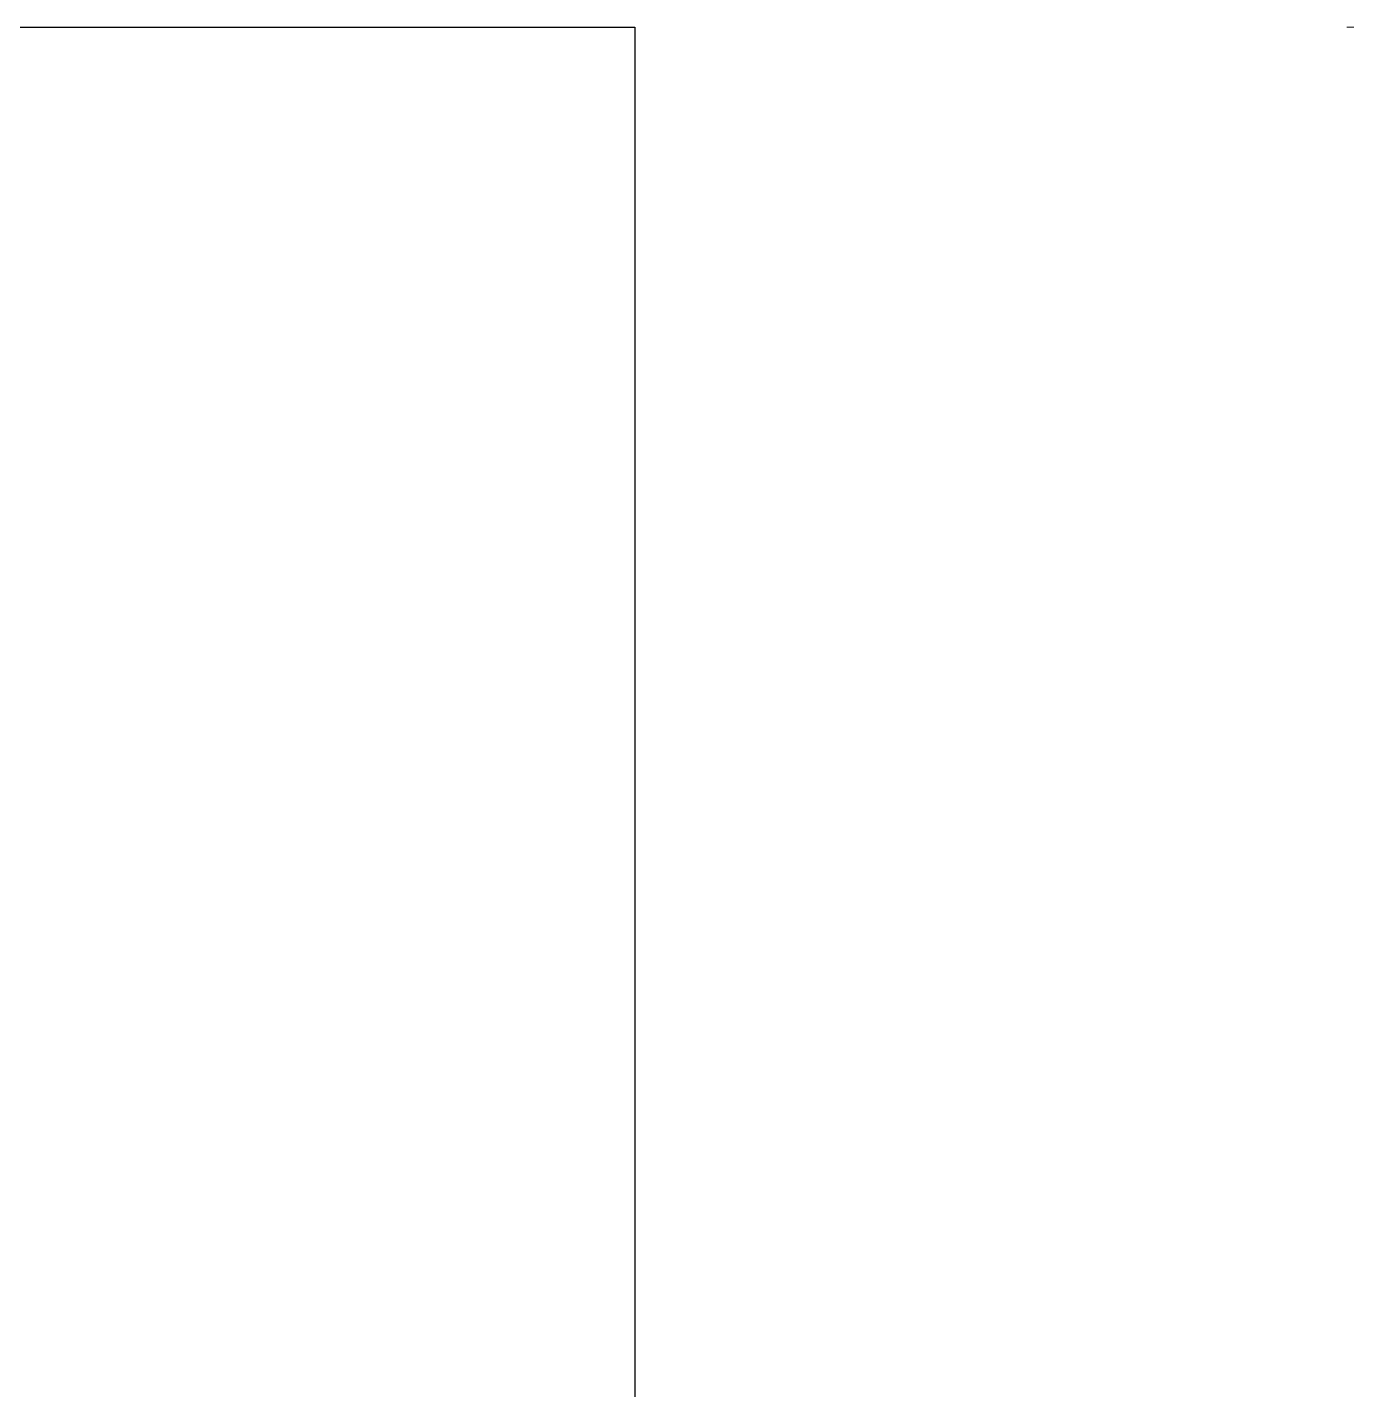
# Model space of a CAD drawing. Header units: millimetres. Extents: x -17017 to 628417, y -109036 to 199237.
# Drawn here: x 334959.59 to 334970.71, y -88543.9 to -88532.41 of the extents above; entities that cross this region are included whole.
import ezdxf

# ---------------------------------------------------------------- set-up
doc = ezdxf.new("R2010")
doc.units = ezdxf.units.MM
for name, color, linetype, lineweight in [('A-GENM-____-MCUT', 7, 'Continuous', 25), ('A-GENM-____-OTLN-1', 7, 'Continuous', 25), ('A-WALL-____-OTLN', 7, 'Continuous', 9), ('A-WALL-____-PATT-1', 7, 'Continuous', 9)]:
    doc.layers.add(name, color=color, linetype=linetype, lineweight=lineweight)

# ---------------------------------------------------------------- blocks, each defined once
blk = doc.blocks.new('Фахверк_СКБ_Уголок - 250_2700-27497298-АР1_План отверстий 3 этажа в осях 1-64_А-ГГ')
at = {"layer": 'A-GENM-____-MCUT'}
for p, q in [((130.9999999999925, -74.99999999998667), (130.9999999999925, -5.999999999986928)), ((199.9999999999924, -74.99999999998667), (130.9999999999925, -74.99999999998667))]:
    blk.add_line(p, q, dxfattribs=at)

msp = doc.modelspace()

# ---------------------------------------------------------------- hatches: boundary and pattern name
at = {"layer": 'A-WALL-____-PATT-1'}
h = msp.add_hatch(dxfattribs=at)
h.set_pattern_fill('FP_6', color=256, style=0, pattern_type=2)
h.set_pattern_definition([(135, (283770.7074366169, -86863.45611644053), (-35.35533905932738, -35.35533905932737), [])])
h.paths.add_polyline_path([(336780.9591575773, -88782.4141570733), (337120.7074366165, -88782.4141570733), (337120.7074366165, -88532.41415707336), (336776.707436618, -88532.41415707336), (336776.707436618, -88601.4141570733), (336770.7074366165, -88601.4141570733), (336770.7074366165, -88713.4141570733), (336776.707436618, -88713.4141570733), (336776.707436618, -88782.4141570733)], flags=0)
h.paths.add_polyline_path([(334895.707436618, -88782.4141570733), (334964.707436618, -88782.4141570733), (334964.707436618, -88713.4141570733), (334970.7074366165, -88713.4141570733), (334970.7074366165, -88601.4141570733), (334964.707436618, -88601.4141570733), (334964.7074366181, -88532.4141570733), (334620.7074366165, -88532.4141570733), (334620.7074366165, -88782.4141570733)], flags=0)

# ---------------------------------------------------------------- linework, layer by layer
at = {"layer": 'A-WALL-____-OTLN'}
msp.add_line((334970.7074366164, -88532.4141570733), (336770.7074366164, -88532.4141570733), dxfattribs=at)

# ---------------------------------------------------------------- block references
at = {"layer": 'A-GENM-____-OTLN-1', "rotation": 180}
msp.add_blockref('Фахверк_СКБ_Уголок - 250_2700-27497298-АР1_План отверстий 3 этажа в осях 1-64_А-ГГ', (335095.707436618, -88607.4141570733), dxfattribs=at)

doc.saveas('drawing.dxf')
